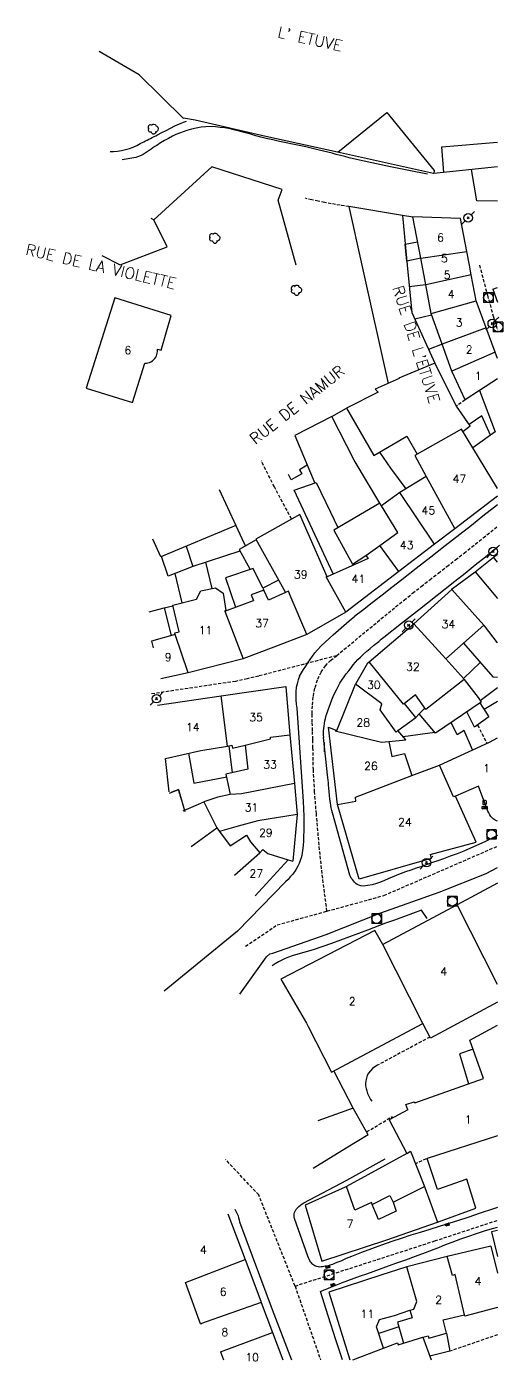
# Model space of a CAD drawing. Header units: millimetres. Extents: x 146000 to 147001, y 143000 to 144000.
# Drawn here: x 146926.5 to 147000.9, y 142999.8 to 143208.3 of the extents above; entities that cross this region are included whole.
import ezdxf
from ezdxf.enums import TextEntityAlignment as Align

# ---------------------------------------------------------------- set-up
doc = ezdxf.new("R2010")
doc.units = ezdxf.units.MM
doc.linetypes.add('DASHED', pattern=[0.75, 0.5, -0.25])
doc.layers.get('0').update_dxf_attribs({"linetype": 'CONTINUOUS'})
for name, color, linetype in [('W0001', 6, 'DASHED'), ('W0008', 7, 'CONTINUOUS'), ('W0014', 7, 'CONTINUOUS'), ('W0101', 7, 'CONTINUOUS'), ('W0104', 1, 'CONTINUOUS'), ('W0112', 1, 'DASHED'), ('W0300', 7, 'CONTINUOUS'), ('W0401', 7, 'CONTINUOUS'), ('W0420', 7, 'CONTINUOUS'), ('W0438', 7, 'CONTINUOUS'), ('W0473', 7, 'CONTINUOUS'), ('W0989', 7, 'CONTINUOUS'), ('W0991', 7, 'CONTINUOUS'), ('W1102', 7, 'CONTINUOUS')]:
    doc.layers.add(name, color=color, linetype=linetype)
doc.styles.get("Standard").update_dxf_attribs({"font": 'romans.shx', "width": 0.85})

# ---------------------------------------------------------------- blocks, each defined once
blk = doc.blocks.new('T420')
for p, q in [((0.75, 0.75), (-0.75, 0.75)), ((-0.75, 0.75), (-0.75, -0.75)), ((0.75, 0.75), (0.75, -0.75)), ((0.75, -0.75), (-0.75, -0.75))]:
    blk.add_line(p, q)
blk.add_ellipse((0, 0), major_axis=(-0.53, 0.53), ratio=1, start_param=3.926991, end_param=10.210176)
blk = doc.blocks.new('T473')
for p, q in [((-0.166667, 0.166667), (0.166667, -0.166667)), ((-0.166667, -0.166667), (0.166667, 0.166667)), ((0.500001, 0.500001), (1.000002, 1.000002)), ((-1.000002, -1.000002), (-0.500001, -0.500001))]:
    blk.add_line(p, q)
blk.add_ellipse((0, 0), major_axis=(0.471405, 0.471405), ratio=1, start_param=5.4977871438, end_param=11.780972451)
blk = doc.blocks.new('T401')
for p, q in [((-0.3, 0.3), (0, 0.3)), ((-0.3, -0.25), (-0.3, 0.3)), ((-0.3, 0.15), (0, 0.15)), ((-0.3, 0), (0, 0)), ((0, 0.3), (0, -0.25)), ((-0.3, -0.15), (0, -0.15)), ((-0.3, -0.25), (-0.3, -0.3)), ((-0.3, -0.3), (0, -0.3)), ((0, -0.3), (0, -0.25))]:
    blk.add_line(p, q)
blk = doc.blocks.new('T300')
for p, q in [((-0.8, 0.51), (-0.86, 0.34)), ((-0.86, 0.34), (-0.86, 0.17)), ((-0.86, 0.17), (-0.74, 0.06)), ((-0.69, 0.63), (-0.8, 0.51)), ((-0.8, -0.06), (-0.74, 0.06)), ((-0.74, 0.06), (-0.69, 0.11)), ((-0.57, 0.69), (-0.69, 0.63)), ((-0.46, 0.69), (-0.57, 0.69)), ((-0.29, 0.63), (-0.46, 0.69)), ((-0.29, 0.63), (-0.17, 0.74)), ((-0.23, 0.57), (-0.29, 0.63)), ((-0.17, 0.74), (-0.06, 0.8)), ((-0.06, 0.8), (0.06, 0.8)), ((0.06, 0.8), (0.23, 0.74)), ((0.23, 0.74), (0.34, 0.63)), ((0.34, 0.63), (0.4, 0.51)), ((0.46, 0.46), (0.34, 0.46)), ((0.4, 0.51), (0.4, 0.46)), ((0.57, 0.4), (0.46, 0.46)), ((0.57, 0.4), (0.69, 0.29)), ((0.69, 0.29), (0.74, 0.17)), ((0.74, 0.06), (0.69, -0.17)), ((0.74, 0.17), (0.74, 0.06)), ((-0.8, -0.17), (-0.8, -0.06)), ((-0.8, -0.23), (-0.8, -0.17)), ((-0.74, -0.34), (-0.8, -0.23)), ((-0.69, -0.4), (-0.74, -0.34)), ((-0.51, -0.46), (-0.69, -0.4)), ((-0.4, -0.46), (-0.51, -0.46)), ((-0.4, -0.46), (-0.34, -0.46)), ((-0.34, -0.46), (-0.34, -0.4)), ((-0.34, -0.51), (-0.34, -0.46)), ((-0.29, -0.63), (-0.34, -0.51)), ((-0.17, -0.74), (-0.29, -0.63)), ((-0.06, -0.8), (-0.17, -0.74)), ((0.06, -0.8), (-0.06, -0.8)), ((0.17, -0.74), (0.06, -0.8)), ((0.23, -0.69), (0.17, -0.74)), ((0.29, -0.46), (0.23, -0.46)), ((0.29, -0.63), (0.23, -0.69)), ((0.46, -0.4), (0.29, -0.46)), ((0.34, -0.51), (0.29, -0.63)), ((0.34, -0.51), (0.34, -0.46)), ((0.57, -0.34), (0.46, -0.4)), ((0.63, -0.29), (0.57, -0.34)), ((0.69, -0.17), (0.63, -0.29))]:
    blk.add_line(p, q)
blk = doc.blocks.new('T438')
for p, q in [((-0.4, 0.2), (0.4, 0.2)), ((-0.4, -0.2), (-0.4, 0.2)), ((0.15, 1.1), (-0.3, 1.1)), ((-0.3, 1.1), (-0.3, 0.5)), ((-0.3, 0.5), (0.15, 0.5)), ((0.3, 0.65), (0.3, 0.95)), ((0.4, 0.2), (0.4, -0.2))]:
    blk.add_line(p, q)
at = {"flags": 128}
for points in [[(-0.4, -0.2), (0.4, 0.2)], [(0.4, -0.2), (-0.4, -0.2)]]:
    blk.add_lwpolyline(points, dxfattribs=at)
for centre, major_axis, start_param, end_param in [((0.15, 0.95), (0.106, -0.106), 0.785398, 2.356194), ((0.15, 0.65), (0.106, 0.106), 3.926991, 5.497787)]:
    blk.add_ellipse(centre, major_axis=major_axis, ratio=1, start_param=start_param, end_param=end_param)

msp = doc.modelspace()

# ---------------------------------------------------------------- linework, layer by layer
at = {"layer": 'W0001'}
for points in [[(146997.19, 143171), (146998.44, 143166.3)], [(146998.44, 143166.3), (146999.34, 143163.05), (147000, 143160.86)], [(146974.87, 143110.01), (146984.09, 143117.64), (146985.42, 143118.7), (146986.75, 143119.76), (146988.09, 143120.8), (146989.43, 143121.85), (146990.77, 143122.89), (146992.11, 143123.93), (146993.45, 143124.98), (146994.78, 143126.03), (146997.77, 143128.41), (147000, 143130.19)], [(146974.87, 143110.01), (146962.7, 143106.82), (146960.9, 143106.4), (146959.08, 143106), (146945.82, 143104.02)], [(146973.37, 143070.1), (146972.97, 143073.04), (146972.61, 143075.99), (146972.29, 143078.94), (146972.01, 143081.89), (146971.71, 143085.31), (146971.44, 143088.73), (146971.24, 143092.16), (146971.18, 143095.6), (146971.16, 143096.94), (146971.11, 143098.28), (146971.06, 143099.61), (146971.04, 143100.95), (146971.09, 143102.32), (146971.24, 143103.69), (146971.51, 143105.04), (146971.93, 143106.36), (146972.45, 143107.43), (146973.12, 143108.41), (146973.93, 143109.28), (146974.87, 143110.01)], [(146973.37, 143070.1), (146982.27, 143072.55), (147000, 143080.25)], [(146960.64, 143064.62), (146965.58, 143067.96), (146973.37, 143070.1)], [(146968.38, 143011.54), (146962.7, 143025.77), (146957.52, 143031.33)], [(146968.38, 143011.54), (146990.21, 143018.58), (147000, 143021.8)], [(146968.38, 143011.54), (146972.37, 143000)]]:
    msp.add_lwpolyline(points, dxfattribs=at)
at = {"layer": 'W0008'}
msp.add_lwpolyline([(146989.08, 143185.25), (146986.18, 143185.8), (146983.28, 143186.37), (146980.4, 143186.99), (146977.52, 143187.63), (146976.84, 143187.79), (146976.17, 143187.96), (146975.5, 143188.13), (146974.83, 143188.31), (146974.16, 143188.49), (146973.49, 143188.67), (146972.82, 143188.84), (146972.14, 143189), (146971.11, 143189.24), (146970.08, 143189.47), (146969.04, 143189.69), (146968, 143189.91), (146966.97, 143190.13), (146965.93, 143190.35), (146964.9, 143190.57), (146963.86, 143190.81), (146963.05, 143191.01), (146962.25, 143191.23), (146961.45, 143191.46), (146960.65, 143191.69), (146959.84, 143191.91), (146959.03, 143192.11), (146958.22, 143192.29), (146957.4, 143192.44), (146956.67, 143192.54), (146955.93, 143192.62), (146955.2, 143192.65), (146954.46, 143192.63), (146953.7, 143192.55), (146952.94, 143192.41), (146952.2, 143192.23), (146951.46, 143192.03), (146950.89, 143191.84), (146950.33, 143191.63), (146949.78, 143191.4), (146949.24, 143191.15), (146948.61, 143190.82), (146947.99, 143190.47), (146947.38, 143190.1), (146946.77, 143189.72), (146946.46, 143189.53), (146946.17, 143189.32), (146945.88, 143189.11), (146945.59, 143188.9), (146945.29, 143188.69), (146944.99, 143188.49), (146944.67, 143188.31), (146944.34, 143188.15), (146943.51, 143187.85), (146943.51, 143187.85), (146943.51, 143187.85), (146941.37, 143187.47), (146941.37, 143187.47), (146941.37, 143187.47)], dxfattribs=at)
at = {"layer": 'W0014'}
for points in [[(146939.51, 143188.77), (146939.69, 143188.76), (146940, 143188.77), (146940.64, 143188.83), (146941.27, 143188.92), (146941.89, 143189.06), (146942.5, 143189.23), (146943.09, 143189.45), (146943.65, 143189.71), (146944.21, 143190), (146944.76, 143190.28), (146945.02, 143190.41), (146945.29, 143190.54), (146945.55, 143190.68), (146945.82, 143190.82), (146946.08, 143190.95), (146946.35, 143191.09), (146946.61, 143191.23), (146946.88, 143191.36), (146947.56, 143191.72), (146948.23, 143192.07), (146948.92, 143192.42), (146949.61, 143192.76), (146950.05, 143192.96), (146950.5, 143193.15), (146950.96, 143193.34), (146951.41, 143193.52)], [(147000, 143133.55), (146999.53, 143133.19), (146997.73, 143131.78), (146995.92, 143130.37), (146994.12, 143128.96), (146991.85, 143127.18), (146989.58, 143125.41), (146987.31, 143123.63), (146985.04, 143121.86), (146983.51, 143120.66), (146981.98, 143119.47), (146980.45, 143118.27), (146978.92, 143117.08)], [(146982.25, 143112.89), (146985.03, 143115.07), (146987.81, 143117.25), (146990.58, 143119.44), (146993.35, 143121.63), (146994.94, 143122.9), (146996.53, 143124.18), (146998.11, 143125.45), (146999.7, 143126.73), (147000, 143126.97)], [(146969.07, 143106.82), (146969.39, 143107.35), (146969.72, 143107.87), (146970.05, 143108.39), (146970.4, 143108.91), (146970.76, 143109.42), (146971.12, 143109.94), (146971.49, 143110.44), (146971.89, 143110.92), (146972.47, 143111.54), (146973.07, 143112.12), (146973.69, 143112.69), (146974.31, 143113.25), (146975.15, 143114), (146975.99, 143114.74), (146976.85, 143115.46), (146977.72, 143116.17)], [(146978.92, 143117.08), (146977.72, 143116.17)], [(146972.86, 143097.24), (146972.84, 143097.58), (146972.84, 143097.93), (146972.85, 143098.28), (146972.87, 143098.63), (146972.91, 143099.02), (146972.97, 143099.42), (146973.04, 143099.81), (146973.12, 143100.2), (146973.24, 143100.65), (146973.39, 143101.1), (146973.54, 143101.54), (146973.7, 143101.98), (146973.91, 143102.54), (146974.12, 143103.09), (146974.35, 143103.64), (146974.59, 143104.18), (146974.84, 143104.7), (146975.11, 143105.21), (146975.39, 143105.71), (146975.7, 143106.2), (146976.03, 143106.7), (146976.39, 143107.18), (146976.76, 143107.66), (146977.14, 143108.13), (146977.48, 143108.56), (146977.84, 143108.99), (146978.2, 143109.4), (146978.58, 143109.8), (146979.08, 143110.27), (146979.6, 143110.71), (146980.13, 143111.14), (146980.65, 143111.58), (146981.05, 143111.91), (146981.45, 143112.24), (146981.85, 143112.57), (146982.25, 143112.89)], [(146969.07, 143106.82), (146968.86, 143106.23), (146968.7, 143105.63), (146968.58, 143105.02), (146968.51, 143104.4), (146968.48, 143103.75), (146968.5, 143103.09), (146968.57, 143102.45), (146968.68, 143101.8)], [(146968.68, 143101.8), (146969.63, 143087.24)], [(146973.52, 143090.94), (146972.85, 143097.25)], [(146972.95, 143096.46), (146972.94, 143094.99)], [(146974.22, 143085.44), (146974.12, 143085.84), (146974.04, 143086.24), (146973.96, 143086.63), (146973.9, 143087.03), (146973.82, 143087.62), (146973.76, 143088.2), (146973.71, 143088.79), (146973.66, 143089.37), (146973.62, 143089.77), (146973.59, 143090.16), (146973.55, 143090.55), (146973.52, 143090.94)], [(146969.63, 143087.24), (146969.69, 143086.09), (146969.73, 143084.93), (146969.74, 143083.77), (146969.73, 143082.62), (146969.72, 143081.86), (146969.69, 143081.11), (146969.65, 143080.35), (146969.56, 143079.6), (146969.5, 143079.2), (146969.42, 143078.8), (146969.32, 143078.41), (146969.19, 143078.02), (146969.01, 143077.56), (146968.79, 143077.11), (146968.55, 143076.68), (146968.28, 143076.26), (146967.97, 143075.84), (146967.64, 143075.44), (146967.28, 143075.06), (146966.9, 143074.7)], [(146976.92, 143075.74), (146974.22, 143085.44)], [(147000, 143081.91), (146998.02, 143080.94), (146995.81, 143079.92), (146994.76, 143079.48), (146993.69, 143079.07), (146992.62, 143078.67), (146991.55, 143078.28), (146990.71, 143077.98), (146989.86, 143077.68), (146989.02, 143077.39), (146988.17, 143077.1), (146987.32, 143076.81), (146986.47, 143076.52), (146985.63, 143076.23), (146984.78, 143075.93), (146984.16, 143075.69), (146983.55, 143075.43), (146982.94, 143075.16), (146982.33, 143074.89), (146981.71, 143074.64), (146981.08, 143074.41), (146980.43, 143074.22), (146979.77, 143074.09), (146979.41, 143074.05), (146979.05, 143074.03), (146978.68, 143074.06), (146978.33, 143074.16), (146978.09, 143074.28), (146977.87, 143074.44), (146977.68, 143074.62), (146977.5, 143074.82), (146977.33, 143075.03), (146977.17, 143075.26), (146977.03, 143075.49), (146976.92, 143075.74)], [(146964.91, 143063.53), (146973.24, 143066.45), (146981.76, 143069.83), (146990.92, 143073.05), (146998.23, 143075.96), (147000, 143076.91)], [(146966.9, 143074.7), (146959.37, 143066.99), (146947.91, 143057.58)], [(146988.14, 143070.26), (146986.74, 143069.74), (146985.33, 143069.23), (146983.93, 143068.71), (146982.53, 143068.2), (146979.7, 143067.15), (146976.88, 143066.11), (146974.05, 143065.07), (146971.2, 143064.08), (146970.66, 143063.91), (146970.11, 143063.75), (146969.56, 143063.59), (146969.01, 143063.44), (146968.46, 143063.28), (146967.92, 143063.11), (146967.38, 143062.92), (146966.85, 143062.7), (146966.32, 143062.46), (146965.8, 143062.18), (146965.3, 143061.88), (146964.82, 143061.56)], [(146989.04, 143068.93), (146988.14, 143070.26)], [(146959.76, 143057.13), (146963.92, 143062.97)], [(146963.92, 143062.97), (146964.45, 143063.41), (146964.91, 143063.53)], [(146969.77, 143024.52), (146976.49, 143028.1), (146982.45, 143031.39)], [(146968.31, 143022.11), (146968.25, 143022.34), (146968.23, 143022.58), (146968.25, 143022.82), (146968.3, 143023.05), (146968.33, 143023.15), (146968.38, 143023.25), (146968.43, 143023.34), (146968.48, 143023.43), (146968.55, 143023.51), (146968.61, 143023.59), (146968.68, 143023.67), (146968.75, 143023.75), (146968.98, 143023.97), (146969.22, 143024.18), (146969.49, 143024.36), (146969.77, 143024.52)], [(146958.97, 143023.56), (146958.97, 143023.56), (146958.97, 143023.56), (146958.97, 143023.56), (146958.97, 143023.56), (146958.97, 143023.56), (146959.35, 143022.8), (146959.35, 143022.8), (146959.47, 143022.5), (146959.57, 143022.2), (146959.65, 143021.89), (146959.7, 143021.57)], [(147000, 143023.82), (146999.23, 143023.55), (146997.31, 143022.9), (146995.38, 143022.25), (146993.89, 143021.77), (146992.41, 143021.3), (146990.92, 143020.85), (146989.43, 143020.39), (146987.94, 143019.93), (146986.45, 143019.47), (146984.97, 143018.99), (146983.49, 143018.49), (146981.91, 143017.94), (146980.34, 143017.37), (146978.78, 143016.78), (146977.21, 143016.18), (146976.79, 143016.01), (146976.36, 143015.83), (146975.94, 143015.64), (146975.52, 143015.45), (146975.09, 143015.27), (146974.67, 143015.09), (146974.23, 143014.93), (146973.79, 143014.78), (146973.57, 143014.72), (146973.34, 143014.67), (146973.11, 143014.63), (146972.88, 143014.59), (146972.66, 143014.56), (146972.44, 143014.53), (146972.21, 143014.51), (146971.99, 143014.53), (146971.8, 143014.57), (146971.62, 143014.64), (146971.45, 143014.72), (146971.29, 143014.82), (146971.16, 143014.92), (146971.05, 143015.03), (146970.94, 143015.15), (146970.84, 143015.28), (146970.7, 143015.49), (146970.57, 143015.72), (146970.46, 143015.96), (146970.37, 143016.2)], [(146959.7, 143021.57), (146964.82, 143007.88), (146967.81, 143000)], [(146970.37, 143016.2), (146968.31, 143022.11)], [(146972.34, 143010.67), (146972.91, 143010.93), (146973.49, 143011.18), (146974.06, 143011.42), (146974.65, 143011.65), (146975.63, 143012.03), (146976.62, 143012.4), (146977.61, 143012.76), (146978.61, 143013.12), (146979.6, 143013.47), (146980.6, 143013.82), (146981.59, 143014.17), (146982.58, 143014.52), (146984.13, 143015.09), (146985.67, 143015.65), (146987.21, 143016.21), (146988.74, 143016.78), (146989.44, 143017.04), (146990.13, 143017.31), (146990.83, 143017.58), (146991.52, 143017.85), (146992.21, 143018.11), (146992.9, 143018.38), (146993.6, 143018.64), (146994.3, 143018.89), (146995.52, 143019.32), (146996.74, 143019.74), (146997.97, 143020.14), (146999.21, 143020.52), (147000, 143020.74)], [(146975.79, 143000), (146974.74, 143003.12), (146973.53, 143006.89), (146972.34, 143010.67)]]:
    msp.add_lwpolyline(points, dxfattribs=at)
at = {"layer": 'W0101'}
for points in [[(146995.2, 143173.15), (146994.21, 143178.31), (146986.79, 143178.54)], [(146988.01, 143172.12), (146986.79, 143178.54)], [(146995.61, 143171), (146995.2, 143173.15)], [(146988.22, 143171), (146988.01, 143172.12)], [(146988.8, 143167.96), (146988.22, 143171)], [(146995.9, 143169.5), (146995.61, 143171)], [(146996.69, 143165.44), (146995.9, 143169.5)], [(146989.65, 143163.46), (146988.8, 143167.96)], [(146999.28, 143167.27), (147000, 143167.51)], [(146999.28, 143167.27), (147000, 143165.25)], [(146949.03, 143163.14), (146940.25, 143165.9), (146935.76, 143151.81), (146942.98, 143149.55), (146944.92, 143155.68)], [(146998.23, 143161.22), (146996.69, 143165.44)], [(146946.9, 143157.88), (146947.45, 143157.73), (146949.03, 143163.14)], [(146991.35, 143158.65), (146989.68, 143163.29), (146989.65, 143163.46)], [(146999.63, 143157.43), (146998.23, 143161.22)], [(146944.92, 143155.68), (146945.16, 143155.7), (146945.4, 143155.74), (146945.64, 143155.82), (146945.86, 143155.92), (146946.09, 143156.06), (146946.29, 143156.23), (146946.48, 143156.43), (146946.63, 143156.64), (146946.73, 143156.83), (146946.8, 143157.03), (146946.85, 143157.24), (146946.89, 143157.45), (146946.9, 143157.55), (146946.91, 143157.66), (146946.91, 143157.77), (146946.9, 143157.88)], [(146992.86, 143154.43), (146991.35, 143158.65)], [(147000, 143156.43), (146999.63, 143157.43)], [(146997.17, 143151.41), (146994.94, 143149.98), (146992.9, 143154.33), (146992.86, 143154.43)], [(146997.17, 143151.41), (146999.64, 143144.96)], [(146996.13, 143142.47), (146994.36, 143145.41), (146987.07, 143141.27), (146988.87, 143138.01)], [(146999.64, 143144.96), (146996.13, 143142.47)], [(146988.87, 143138.01), (146984.73, 143135.5)], [(146984.73, 143135.5), (146981.89, 143133.42)], [(147000, 143134.93), (146993.36, 143129.83)], [(146984.43, 143129.25), (146981.89, 143133.42)], [(146973.39, 143122.35), (146969.12, 143132.08), (146962.27, 143128.2), (146966.87, 143119.86)], [(146981.6, 143127.22), (146984.43, 143129.25)], [(146993.36, 143129.83), (146990.19, 143127.41)], [(146979.44, 143125.66), (146981.6, 143127.22)], [(146990.19, 143127.41), (146984.6, 143123.14)], [(146979.44, 143125.66), (146979.78, 143125.18), (146977.74, 143124.26), (146973.39, 143122.35)], [(146996.54, 143123.13), (146999.39, 143125.41)], [(146999.39, 143125.41), (147000, 143125.87)], [(146984.6, 143123.14), (146976.3, 143116.79)], [(146992.85, 143120.37), (146993, 143120.5), (146996.54, 143123.13)], [(146949.67, 143113.31), (146949.6, 143113.58), (146950.26, 143113.75), (146949.27, 143117.92), (146953.01, 143118.84), (146953.64, 143120.12), (146955.93, 143120.61), (146957.13, 143119.79), (146957.57, 143117.08), (146957.42, 143116.98)], [(146986.93, 143114.99), (146992.85, 143120.37)], [(146957.42, 143116.98), (146961.91, 143118.61)], [(146966.87, 143119.86), (146964.23, 143118.66), (146963.49, 143120.23), (146961.52, 143119.52), (146961.91, 143118.61)], [(146976.3, 143116.79), (146970.21, 143113.31)], [(146979.95, 143109.03), (146986.93, 143114.99)], [(146997.87, 143114.77), (146991.92, 143109.5)], [(147000, 143112.01), (146997.95, 143114.69), (146997.87, 143114.77)], [(146949.67, 143113.31), (146945.97, 143112.3)], [(146970.21, 143113.31), (146965.08, 143111.35)], [(146965.08, 143111.35), (146960.37, 143109.55), (146960.29, 143109.52)], [(146960.29, 143109.52), (146951.67, 143107.34)], [(146977.83, 143105.54), (146977.86, 143105.61), (146979.76, 143108.9), (146979.95, 143109.03)], [(146991.92, 143109.5), (146994.77, 143106.37), (146994.82, 143106.27)], [(146951.67, 143107.34), (146947.39, 143106.38)], [(146994.82, 143106.27), (146988.81, 143101.58), (146987.2, 143103.89), (146985.46, 143102.56)], [(146946.9, 143102.29), (146956.82, 143103.72)], [(146956.82, 143103.72), (146966.92, 143105.22)], [(146966.92, 143105.22), (146967.58, 143097.67)], [(146974.77, 143098.39), (146974.9, 143098.34), (146977.83, 143105.54)], [(146984.44, 143098.3), (146987.24, 143100.35), (146985.46, 143102.56)], [(146967.58, 143097.67), (146968.27, 143090.06)], [(146975, 143086.77), (146973.63, 143098.82), (146974.77, 143098.39)], [(146983.04, 143096.61), (146985.69, 143096.88), (146984.44, 143098.3)], [(146953.68, 143095.22), (146957.81, 143095.9)], [(146960.59, 143096.05), (146961.03, 143092.3), (146957.57, 143091.49), (146958.24, 143088.33)], [(146957.81, 143095.9), (146958.53, 143096.02), (146958.63, 143095.54), (146960.59, 143096.05)], [(146983.04, 143096.61), (146983.52, 143094.26), (146985.5, 143094.74), (146986.64, 143091.28)], [(146990.94, 143092.91), (146998.75, 143096.5), (147000, 143097.18)], [(146948.15, 143093.96), (146953.68, 143095.22)], [(146948.7, 143088.76), (146948.15, 143093.96)], [(146986.64, 143091.28), (146990.94, 143092.91)], [(146968.27, 143090.06), (146968.71, 143085.19)], [(146997.04, 143089.63), (146993.46, 143088.08)], [(146998.51, 143085.74), (146997.04, 143089.63)], [(146958.24, 143088.33), (146956.3, 143087.89), (146954.11, 143087.17)], [(146954.11, 143087.17), (146956.15, 143083.14)], [(146996.67, 143080.88), (146993.46, 143088.08)], [(146968.71, 143085.19), (146968.03, 143077.89)], [(146978.42, 143075.12), (146975, 143086.77)], [(147000, 143084.16), (146999.83, 143084.21), (146999.64, 143084.3), (146999.47, 143084.41), (146999.32, 143084.53), (146999.18, 143084.67), (146998.97, 143084.91), (146998.79, 143085.17), (146998.64, 143085.45), (146998.51, 143085.74)], [(146956.15, 143083.14), (146956.59, 143082.55)], [(146956.59, 143082.55), (146958.22, 143080.33), (146960.8, 143081.98), (146961.4, 143080.95), (146962.89, 143079.19)], [(146989.47, 143078.95), (146996.67, 143080.88)], [(146958.93, 143075.7), (146962.89, 143079.19)], [(146989.47, 143078.95), (146989.64, 143078.32)], [(146967.32, 143078.11), (146962.17, 143072.48)], [(146967.32, 143078.11), (146968.03, 143077.89)], [(146989.64, 143078.32), (146978.42, 143075.12)], [(147000, 143074.47), (146993.72, 143071.1)], [(146993.72, 143071.1), (146982.12, 143064.87)], [(146982.12, 143064.87), (146980.84, 143067.07), (146966.15, 143059.46)], [(147000, 143055.87), (146989.52, 143050.27), (146988.36, 143052.56)], [(146970.44, 143052.08), (146974.06, 143044.97), (146988.36, 143052.56)], [(146986.01, 143039.07), (146985.69, 143039.9), (146987.01, 143040.33), (146987.1, 143040.16), (146997.83, 143043.98), (146995.71, 143049.96), (147000, 143052.28)], [(146979.82, 143035.14), (146977.46, 143039.31), (146977.46, 143039.31), (146971.92, 143037.34)], [(146986.01, 143039.07), (146983.09, 143037.5), (146985.83, 143032.27), (146986.4, 143032.63), (146988.62, 143027.08)], [(146979.82, 143035.14), (146976.35, 143033.1), (146976.35, 143033.1), (146971.23, 143029.92), (146971.23, 143029.92)], [(147000, 143034.98), (146989.03, 143031.48)], [(146996.64, 143023.72), (146995.22, 143028.22), (146990.64, 143026.61), (146989.03, 143031.48)], [(146976.42, 143027.11), (146976.22, 143027.01), (146969.94, 143024.16), (146972.59, 143015.44), (146982.7, 143018.78), (146990.65, 143021.51)], [(146980.45, 143024.27), (146980.32, 143024.58), (146977.72, 143023.4), (146976.42, 143027.11)], [(146983.72, 143024.63), (146988.62, 143027.08)], [(146983.72, 143024.63), (146984.2, 143023.22), (146981.4, 143021.96)], [(146957.9, 143022.83), (146960.61, 143015.68)], [(146981.4, 143021.96), (146980.45, 143024.27)], [(146990.65, 143021.51), (146996.64, 143023.72)], [(147000, 143020.24), (146999.08, 143020)], [(146999.08, 143020), (147000, 143016.14)], [(146992.17, 143016.16), (146985.84, 143014.53)], [(146998.96, 143017.79), (146992.17, 143016.16)], [(146998.96, 143017.79), (147000, 143013.57)], [(146960.61, 143015.68), (146963.04, 143009.17), (146963.11, 143008.98)], [(146985.84, 143014.53), (146981.8, 143013.26)], [(146953.63, 143005.63), (146951.28, 143012.09)], [(146981.8, 143013.26), (146973.66, 143010.59), (146976.95, 143000)], [(146963.11, 143008.98), (146964.86, 143004.28)], [(146983.9, 143006.94), (146986.3, 143007.75)], [(146986.3, 143007.75), (146986.67, 143006.59), (146984.39, 143005.9), (146985.3, 143002.6)], [(147000, 143008.21), (146994.9, 143006.85), (146994.86, 143007.02)], [(146982.2, 143001.85), (146981.13, 143005.17), (146981.56, 143006.32), (146983.9, 143006.94)], [(146988.36, 143003.58), (146989.16, 143003.77), (146989.29, 143003.41), (146992.05, 143004.18), (146991.53, 143006.27), (146994.86, 143007.02)], [(146964.86, 143004.28), (146966.46, 143000)], [(146988.36, 143003.58), (146989.66, 143000)], [(146982.2, 143001.85), (146984.4, 143002.69), (146984.5, 143002.36), (146985.3, 143002.6)], [(146956.74, 143001.29), (146957.22, 143000)]]:
    msp.add_lwpolyline(points, dxfattribs=at)
at = {"layer": 'W0104'}
for points in [[(146950.93, 143193.93), (146944.05, 143200.74), (146937.79, 143204.38)], [(146990.02, 143185.31), (146975.03, 143188.64), (146963.81, 143191.13), (146952.79, 143193.65), (146950.93, 143193.95)], [(146975.04, 143188.64), (146982.74, 143194.86), (146990.12, 143185.8), (146990.04, 143185.32)], [(146991.63, 143185.49), (146991.29, 143189.51), (147000, 143190.24)], [(146966.36, 143182.83), (146955.37, 143186.37), (146946.31, 143178.11), (146945.92, 143178.31)], [(147000, 143186.37), (146990.04, 143185.32)], [(147000, 143180.99), (146996.77, 143181.08), (146995.97, 143185.94)], [(146968.53, 143171.02), (146965.73, 143181.17), (146966.37, 143182.84)], [(146986.79, 143178.54), (146986.78, 143178.52), (146985.16, 143178.76), (146985.17, 143178.77), (146976.78, 143180.17)], [(146976.78, 143180.17), (146978.81, 143171)], [(146985.17, 143178.77), (146985.91, 143171)], [(146938.21, 143172.54), (146941.07, 143171.08), (146948.38, 143173.86), (146946.31, 143178.11)], [(146988.01, 143172.12), (146985.84, 143171.66), (146985.59, 143174.3), (146987.52, 143174.68)], [(146978.81, 143171), (146982.91, 143152.52)], [(146985.91, 143171), (146986.6, 143163.62), (146990.22, 143155.72)], [(146988.8, 143167.96), (146986.23, 143167.62)], [(146989.72, 143163.18), (146987.08, 143162.58)], [(146991.35, 143158.65), (146989.25, 143157.85)], [(146994.6, 143145.01), (146995.74, 143145.89), (146993.59, 143148.97), (146990.22, 143155.72), (146984.57, 143153.36), (146984.67, 143153.3), (146980.92, 143151.63), (146981.39, 143151.16), (146976.41, 143148.68), (146980.71, 143141.28), (146985.82, 143144.29), (146987.48, 143141.51)], [(146981.64, 143133.83), (146977.64, 143140.54), (146974.14, 143147.39), (146968.34, 143144.38), (146971.45, 143136.98)], [(146974.14, 143147.39), (146976.41, 143148.68)], [(146998.9, 143144.44), (146997.57, 143147.45), (146995.56, 143146.14)], [(146981.59, 143141.8), (146983.3, 143139.31), (146985.68, 143136.08)], [(146970.27, 143139.77), (146969.07, 143139.03), (146969.43, 143138.39), (146967.79, 143137.47), (146967.34, 143138.33)], [(146974.34, 143122.77), (146968.26, 143135.85), (146971.69, 143137.06), (146973.9, 143132.45)], [(146956.52, 143135.98), (146959.11, 143130.32), (146947.41, 143125.46), (146946.15, 143128.19)], [(146981.89, 143133.42), (146981.64, 143133.83), (146974.42, 143129.63), (146977.37, 143124.32), (146979.44, 143125.66)], [(146973.9, 143132.45), (146975.09, 143130.02)], [(146959.11, 143130.32), (146960.06, 143128.32), (146960.62, 143127.13)], [(146951.37, 143127.11), (146952.39, 143123.95)], [(146962.33, 143128.1), (146959.63, 143126.57), (146961.39, 143123.47)], [(146959.75, 143126.35), (146952.39, 143123.95), (146948.54, 143122.45), (146947.52, 143125.51)], [(146955.43, 143120.5), (146954.43, 143124.62)], [(146949.6, 143122.86), (146950.7, 143118.27)], [(146963.34, 143120.58), (146961.85, 143123.62), (146957.53, 143122.17), (146959.08, 143117.58)], [(146965.79, 143121.81), (146963.34, 143120.58), (146963.49, 143120.23)], [(146945.61, 143116.85), (146947.95, 143117.48), (146949.05, 143113.14)], [(146947.95, 143117.48), (146949.3, 143117.79)], [(146994.69, 143111.95), (146999.28, 143106.7), (147000, 143106.65)], [(146994.69, 143106.47), (146997.32, 143108.94)], [(146994.82, 143106.27), (146996.98, 143103.46), (146997.45, 143102.77), (146990.33, 143097.89), (146987.79, 143100.94)], [(146997.28, 143103.02), (147000, 143105.06)], [(146987.79, 143100.94), (146988.65, 143101.81)], [(146997.27, 143102.65), (146998.67, 143100.45), (146996.43, 143098.83), (146995.22, 143101.24)], [(146997.9, 143101.66), (147000, 143102.89)], [(146987.24, 143100.35), (146987.79, 143100.94)], [(146996.1, 143095.29), (146994.8, 143098.32), (146993.69, 143097.62), (146992.78, 143099.57)], [(146985.26, 143097.38), (146990.21, 143098.04)], [(146958.62, 143091.72), (146958.09, 143095.95)], [(146951.75, 143094.78), (146952.58, 143090.12), (146957.75, 143091.1)], [(146948.79, 143088.53), (146950.17, 143089.11), (146951.12, 143085.85)], [(146950.92, 143085.76), (146954.11, 143087.17)], [(146952.14, 143080.22), (146956.15, 143083.14)], [(146996.2, 143048.55), (146994.08, 143047.81), (146995.48, 143043.14)], [(146977.46, 143039.31), (146974.45, 143045.17)], [(146985.83, 143032.27), (146976.42, 143027.11)], [(146980.45, 143024.27), (146983.17, 143025.71), (146983.72, 143024.63)], [(146984.58, 143005.19), (146981.46, 143004.15)], [(146992.05, 143004.18), (146992.56, 143001.36), (146989.44, 143000.59)]]:
    msp.add_lwpolyline(points, dxfattribs=at)
at = {"layer": 'W0112'}
for points in [[(146976.8, 143180.16), (146976.1, 143180.26), (146975.41, 143180.37), (146974.71, 143180.48), (146974.02, 143180.61), (146973.01, 143180.8), (146972, 143181.01), (146970.99, 143181.23), (146969.99, 143181.46)], [(146994.94, 143149.98), (146993.59, 143148.97)], [(146967.83, 143131.35), (146965.15, 143136.38), (146963.11, 143140.44)], [(146996.89, 143099.17), (146998.35, 143096.32)], [(146951.2, 143085.62), (146950.17, 143089.11), (146948.79, 143088.53)], [(146989.44, 143050.43), (146981.25, 143046.03)], [(146981.25, 143046.03), (146980.84, 143045.79), (146980.48, 143045.5), (146980.15, 143045.17), (146979.87, 143044.79), (146979.67, 143044.42), (146979.53, 143044.02), (146979.44, 143043.61), (146979.39, 143043.19), (146979.41, 143042.79), (146979.48, 143042.39), (146979.59, 143042.01), (146979.72, 143041.64), (146979.85, 143041.31), (146980, 143041), (146980.17, 143040.69), (146980.37, 143040.4)], [(146979.56, 143035.61), (146983.58, 143038.03)], [(146988.84, 143031.42), (146987.2, 143030.64)], [(147000, 143003.92), (146992.56, 143001.36)]]:
    msp.add_lwpolyline(points, dxfattribs=at)
at = {"layer": 'W1102'}
for points in [[(146988.01, 143172.12), (146995.2, 143173.15)], [(146995.9, 143169.5), (146988.8, 143167.96)], [(146989.65, 143163.46), (146996.69, 143165.44)], [(146998.23, 143161.22), (146991.35, 143158.65)], [(146999.63, 143157.43), (146992.86, 143154.43)], [(147000, 143153.23), (146997.17, 143151.41)], [(147000, 143136.11), (146996.13, 143142.47)], [(146988.87, 143138.01), (146993.36, 143129.83)], [(146990.19, 143127.41), (146984.73, 143135.5)], [(146984.6, 143123.14), (146981.6, 143127.22)], [(147000, 143124.63), (146999.39, 143125.41)], [(146996.54, 143123.13), (147000, 143118.96)], [(146976.3, 143116.79), (146973.24, 143122.33), (146973.39, 143122.35)], [(146997.87, 143114.77), (146992.85, 143120.37)], [(146970.21, 143113.31), (146967.62, 143119.39), (146967.37, 143120.09), (146966.87, 143119.86)], [(146957.42, 143116.98), (146960.29, 143109.52)], [(146986.93, 143114.99), (146991.92, 143109.5)], [(146945.97, 143112.3), (146946.22, 143111.24)], [(146951.67, 143107.34), (146949.67, 143113.31)], [(146985.46, 143102.56), (146985.31, 143102.45), (146979.95, 143109.03)], [(146957.81, 143095.9), (146956.82, 143103.72)], [(146984.44, 143098.3), (146984.19, 143098.08), (146981.69, 143101.54), (146981.92, 143102.5), (146977.83, 143105.54)], [(146960.59, 143096.05), (146961, 143096.16), (146964.56, 143097.01), (146964.53, 143097.28), (146967.58, 143097.67)], [(146974.77, 143098.39), (146974.67, 143098.25), (146981.86, 143096.48), (146983.04, 143096.61)], [(146975, 143086.77), (146977.87, 143087.3), (146977.81, 143087.93), (146986.64, 143091.28)], [(146993.46, 143088.08), (146993.15, 143087.94), (146990.94, 143092.91)], [(146968.27, 143090.06), (146960, 143088.42), (146958.24, 143088.33)], [(146968.71, 143085.19), (146962.57, 143084.21), (146959.51, 143083.38), (146956.59, 143082.55)], [(146962.89, 143079.19), (146963.34, 143079.73), (146964.12, 143079.11), (146967.32, 143078.11)], [(147000, 143058.62), (146993.72, 143071.1)], [(146988.36, 143052.56), (146982.12, 143064.87)], [(146966.15, 143059.46), (146970.17, 143052.61), (146970.44, 143052.08)], [(146988.62, 143027.08), (146988.67, 143026.94), (146990.65, 143021.51)], [(146994.86, 143007.02), (146993.37, 143013.32), (146992.97, 143013.18), (146992.17, 143016.16)], [(146951.28, 143012.09), (146960.61, 143015.68)], [(146986.3, 143007.75), (146986.95, 143007.94), (146987.38, 143009.12), (146985.84, 143014.53)], [(146963.11, 143008.98), (146953.63, 143005.63), (146953.84, 143005.7)], [(146956.74, 143001.29), (146964.86, 143004.28)], [(146985.3, 143002.6), (146988.36, 143003.58)], [(146977.4, 143000), (146982.2, 143001.85)]]:
    msp.add_lwpolyline(points, dxfattribs=at)

# ---------------------------------------------------------------- block references
at = {"layer": 'W0300'}
for p in [(146946.28, 143192.26), (146955.87, 143175.22), (146968.64, 143167.07)]:
    msp.add_blockref('T300', p, dxfattribs=at)
at = {"layer": 'W0401'}
for p, rotation in [((146992.11, 143021.28), 107.1962299863124), ((146973.49, 143014.66), 102.7765511781805), ((146974.33, 143011.62), 291.8919900496525)]:
    msp.add_blockref('T401', p, dxfattribs=dict(at, rotation=rotation))
at = {"layer": 'W0420'}
for p in [(146998.59, 143165.95), (147000.09, 143161.34), (146999.07, 143082.08), (146992.95, 143071.65), (146981.11, 143068.93), (146973.69, 143013.28)]:
    msp.add_blockref('T420', p, dxfattribs=at)
at = {"layer": 'W0438'}
msp.add_blockref('T438', (146998, 143086.27), dxfattribs=at)
at = {"layer": 'W0473'}
for p in [(146995.42, 143178.4), (146999.19, 143161.9), (146999.32, 143126.29), (146986.14, 143114.76), (146946.75, 143103.29), (146988.92, 143077.67)]:
    msp.add_blockref('T473', p, dxfattribs=at)

# ---------------------------------------------------------------- texts
at = {"layer": 'W0989'}
for s, rotation, p in [("L' ETUVE  ", 347.4189, (146965.53, 143206.62)), ('RUE DE NAMUR  ', 38.5461, (146962.18, 143142.89))]:
    msp.add_text(s, height=1.75, rotation=rotation, dxfattribs=at).set_placement(p)
at = {"layer": 'W0989', "linetype": 'Continuous'}
for s, rotation, p in [('RUE DE LA VIOLETTE', 346.949, (146926.17, 143172.67)), ("RUE DE L'ETUVE", 287.7076, (146983.58, 143167.47))]:
    msp.add_text(s, height=1.75, rotation=rotation, dxfattribs=at).set_placement(p)
at = {"layer": 'W0991'}
for s, p in [('6', (146991.09, 143175.33)), ('5', (146991.71, 143172.08)), ('5', (146992.15, 143169.48)), ('4', (146992.78, 143166.48)), ('3', (146994.03, 143162.04)), ('6', (146942.27, 143157.72)), ('2', (146995.57, 143157.82)), ('1', (146996.97, 143153.71)), ('47', (146994.07, 143137.62)), ('45', (146989.2, 143132.71)), ('43', (146985.82, 143127.28)), ('39', (146969.27, 143122.69)), ('41', (146978.27, 143122)), ('11', (146954.39, 143113.97)), ('34', (146992.34, 143114.93)), ('9', (146948.55, 143109.78)), ('32', (146986.79, 143108.28)), ('30', (146980.69, 143105.44)), ('14', (146952.41, 143098.84)), ('35', (146962.29, 143100.38)), ('28', (146979.03, 143099.57)), ('33', (146964.48, 143093)), ('26', (146980.23, 143092.78)), ('1', (146998.29, 143092.43)), ('31', (146961.58, 143086.3)), ('29', (146963.82, 143082.35)), ('24', (146985.54, 143084.02)), ('27', (146962.33, 143076)), ('4', (146991.6, 143060.68)), ('2', (146977.3, 143056.02)), ('1', (146995.42, 143037.54)), ('7', (146976.97, 143021.27)), ('4', (146954.05, 143017.21)), ('4', (146996.96, 143012.32)), ('6', (146957.14, 143010.65)), ('2', (146990.81, 143009.37)), ('11', (146979.67, 143007.19)), ('8', (146957.4, 143004.35)), ('10', (146961.68, 143000.41))]:
    msp.add_text(s, height=1.25, dxfattribs=at).set_placement(p, align=Align.MIDDLE_CENTER)
msp.add_text('37', height=1.25, dxfattribs=at).set_placement((146962.16, 143114.45))

doc.saveas('drawing.dxf')
